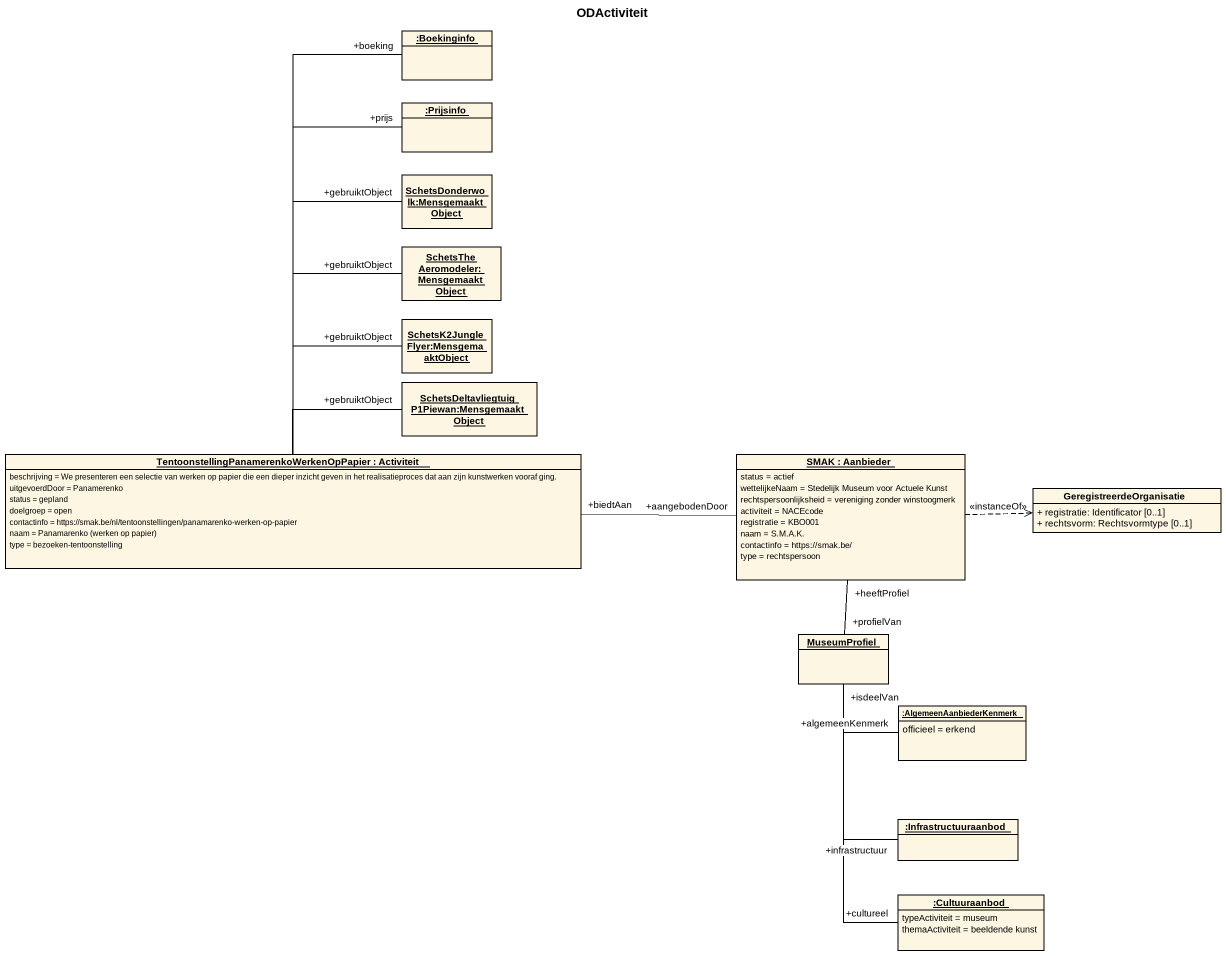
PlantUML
@startuml
title ODActiviteit
hide circle
hide empty members
skinparam classAttributeIconSize 0
object ":Boekinginfo" as Boekinginfo
object ":Prijsinfo" as Prijsinfo
object "SchetsDonderwolk:MensgemaaktObject" as SchetsDonderwolk
object "SchetsTheAeromodeler:MensgemaaktObject" as SchetsTheAeromodeler
object "SchetsK2JungleFlyer:MensgemaaktObject" as SchetsK2JungleFlyer
object "SchetsDeltavliegtuigP1Piewan:MensgemaaktObject" as SchetsDeltavliegtuigP1Piewan
object "TentoonstellingPanamerenkoWerkenOpPapier : Activiteit" as TentoonstellingPanamerenkoWe {
  beschrijving = We presenteren een selectie van werken op papier die een dieper inzicht geven in het realisatieproces dat aan zijn kunstwerken vooraf ging.
  uitgevoerdDoor = Panamerenko
  status = gepland
  doelgroep = open
  contactinfo = https://smak.be/nl/tentoonstellingen/panamarenko-werken-op-papier
  naam = Panamarenko (werken op papier)
  type = bezoeken-tentoonstelling
}
object "SMAK : Aanbieder" as SMAK {
  status = actief
  wettelijkeNaam = Stedelijk Museum voor Actuele Kunst
  rechtspersoonlijksheid = vereniging zonder winstoogmerk
  activiteit = NACEcode
  registratie = KBO001
  naam = S.M.A.K.
  contactinfo = https://smak.be/
  type = rechtspersoon
}
class GeregistreerdeOrganisatie {
  + registratie: Identificator [0..1]
  + rechtsvorm: Rechtsvormtype [0..1]
}
object MuseumProfiel
object ":AlgemeenAanbiederKenmerk" as AlgemeenAanbiederKenmerk {
  officieel = erkend
}
object ":Infrastructuuraanbod" as Infrastructuuraanbod
object ":Cultuuraanbod" as Cultuuraanbod {
  typeActiviteit = museum
  themaActiviteit = beeldende kunst
}
Boekinginfo "+boeking" -- TentoonstellingPanamerenkoWe
Prijsinfo "+prijs" -- TentoonstellingPanamerenkoWe
SchetsDonderwolk "+gebruiktObject" -- TentoonstellingPanamerenkoWe
SchetsTheAeromodeler "+gebruiktObject" -- TentoonstellingPanamerenkoWe
SchetsK2JungleFlyer "+gebruiktObject" -- TentoonstellingPanamerenkoWe
TentoonstellingPanamerenkoWe -right- "+gebruiktObject" SchetsDeltavliegtuigP1Piewan
SMAK "+aangebodenDoor" -left- "+biedtAan" TentoonstellingPanamerenkoWe
SMAK .right.> GeregistreerdeOrganisatie : <<instanceOf>>
MuseumProfiel "+profielVan" -up- "+heeftProfiel" SMAK
AlgemeenAanbiederKenmerk "+algemeenKenmerk" -up- "+isdeelVan" MuseumProfiel
Infrastructuuraanbod "+infrastructuur" -up- MuseumProfiel
Cultuuraanbod "+cultureel" -up- MuseumProfiel
@enduml
